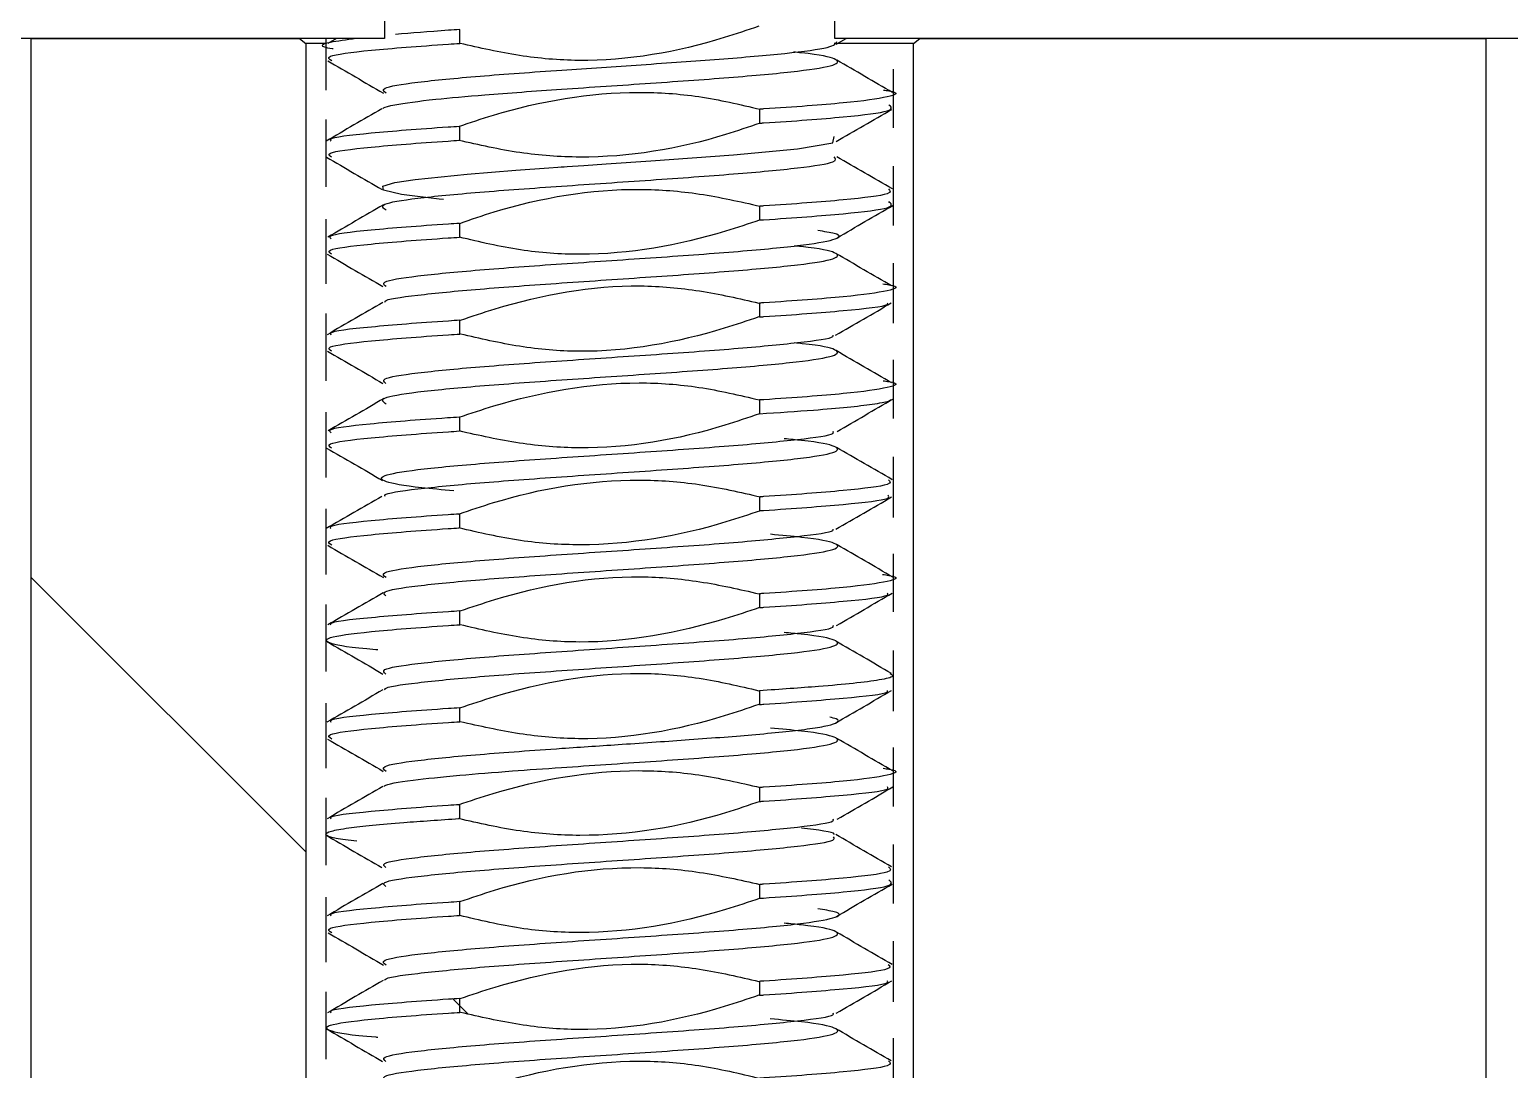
# Model space of a CAD drawing. Header units: millimetres. Extents: x 2 to 1187, y 2 to 839.
# Drawn here: x 167.85 to 169.758, y 439.297 to 440.638 of the extents above; entities that cross this region are included whole.
import ezdxf

# ---------------------------------------------------------------- set-up
doc = ezdxf.new("R2010")
doc.units = ezdxf.units.MM
doc.dimstyles.new('SLDDIMSTYLE0', dxfattribs={"dimtxt": 0.18, "dimasz": 3.302, "dimexe": 0, "dimexo": 0.0625, "dimgap": 0, "dimtad": 0, "dimtih": 1, "dimtoh": 1, "dimdec": 0, "dimrnd": 1e-09, "dimzin": 0, "dimdsep": 46, "dimtxsty": 'Standard', "dimsah": 1, "dimcen": 0.09, "dimadec": 0, "dimazin": 0, "dimtfac": 3.302, "dimtdec": 0, "dimtofl": 0, "dimtmove": 0, "dimatfit": 3, "dimfxl": 1, "dimfrac": 2, "dimtolj": 1, "dimtzin": 0, "dimarcsym": 0})

# ---------------------------------------------------------------- blocks, each defined once
blk = doc.blocks.new('SW_HATCH_1')
at = {"color": 0, "linetype": 'Continuous', "lineweight": 18}
for p, q in [((1.0238, -40.0542), (0.67, -39.7004)), ((1.233, -40.2635), (1.2133, -40.2437))]:
    blk.add_line(p, q, dxfattribs=at)

msp = doc.modelspace()

# ---------------------------------------------------------------- linework, layer by layer
at = {"color": 7, "linetype": 'Continuous', "lineweight": 25}
for p, q in [((168.3077, 445.1266), (168.3077, 440.6266)), ((168.8881, 440.6266), (168.8881, 445.1266)), ((168.3077, 440.6266), (165.8691, 440.6266)), ((167.8522, 435.3766), (167.8522, 440.6266)), ((167.8522, 440.6266), (168.198, 440.6266)), ((168.198, 440.6266), (168.206, 440.6203)), ((168.232, 440.6266), (168.232, 440.5602)), ((168.2456, 440.6266), (168.2345, 440.6201)), ((168.4044, 440.6382), (168.4044, 440.6203)), ((173.4815, 440.6266), (168.8881, 440.6266)), ((168.8902, 440.6193), (168.9027, 440.6266)), ((168.9898, 440.6203), (168.9977, 440.6266)), ((168.9977, 440.6266), (169.728, 440.6266)), ((169.728, 435.3766), (169.728, 440.6266)), ((168.232, 440.6203), (168.206, 440.6203)), ((168.206, 440.6203), (168.206, 435.3766)), ((168.9898, 440.6203), (168.8874, 440.6203)), ((168.9898, 435.3766), (168.9898, 440.6203)), ((168.9638, 440.5114), (168.9638, 440.5871)), ((168.7914, 440.5175), (168.7914, 440.5354)), ((168.232, 440.5222), (168.232, 440.4353)), ((168.4044, 440.5132), (168.4044, 440.4954)), ((168.9638, 440.3856), (168.9638, 440.4621)), ((168.232, 440.3936), (168.232, 440.3103)), ((168.7914, 440.3926), (168.7914, 440.4104)), ((168.4044, 440.3882), (168.4044, 440.3704)), ((168.9638, 440.2593), (168.9638, 440.3371)), ((168.7914, 440.2676), (168.7914, 440.2854)), ((168.232, 440.272), (168.232, 440.1853)), ((168.4044, 440.2632), (168.4044, 440.2454)), ((168.9638, 440.1366), (168.9638, 440.2121)), ((168.232, 440.1446), (168.232, 440.0603)), ((168.7914, 440.1426), (168.7914, 440.1604)), ((168.4044, 440.1382), (168.4044, 440.1204)), ((168.9638, 440.0086), (168.9638, 440.0871)), ((168.7914, 440.0176), (168.7914, 440.0354)), ((168.232, 440.02), (168.232, 439.9353)), ((168.4044, 440.0132), (168.4044, 439.9954)), ((168.9638, 439.8869), (168.9638, 439.9621)), ((168.232, 439.8966), (168.232, 439.8103)), ((168.7914, 439.8926), (168.7914, 439.9104)), ((168.4044, 439.8882), (168.4044, 439.8704)), ((168.9638, 439.759), (168.9638, 439.8371)), ((168.7914, 439.7676), (168.7914, 439.7854)), ((168.232, 439.7691), (168.232, 439.6853)), ((168.4044, 439.7632), (168.4044, 439.7453)), ((168.9638, 439.636), (168.9638, 439.7121)), ((168.7914, 439.6425), (168.7914, 439.6604)), ((168.232, 439.6472), (168.232, 439.5602)), ((168.4044, 439.6382), (168.4044, 439.6204)), ((168.9638, 439.511), (168.9638, 439.5871)), ((168.7914, 439.5176), (168.7914, 439.5354)), ((168.232, 439.519), (168.232, 439.4352)), ((168.4044, 439.5132), (168.4044, 439.4954)), ((168.9638, 439.3839), (168.9638, 439.4621)), ((168.7914, 439.3926), (168.7914, 439.4104)), ((168.232, 439.3967), (168.232, 439.3102)), ((168.4044, 439.3882), (168.4044, 439.3704)), ((168.9638, 439.262), (168.9638, 439.3371))]:
    msp.add_line(p, q, dxfattribs=at)
at = {"color": 7, "linetype": 'Continuous', "lineweight": 25, "flags": 128}
msp.add_lwpolyline([(168.3837, 440.419), (168.3781, 440.4195), (168.3295, 440.4256), (168.3065, 440.4311), (168.3053, 440.4362), (168.3208, 440.4408), (168.3473, 440.445), (168.4144, 440.4519), (168.4769, 440.4568), (168.5194, 440.4599), (168.5312, 440.4607), (168.5355, 440.461), (168.5361, 440.461), (168.5361, 440.461), (168.5362, 440.461), (168.5364, 440.4611), (168.5369, 440.4611), (168.5377, 440.4611), (168.5395, 440.4613), (168.5431, 440.4615), (168.5502, 440.462), (168.5645, 440.463), (168.5933, 440.4649), (168.6509, 440.4689), (168.7577, 440.4767), (168.8402, 440.4845), (168.8858, 440.4923), (168.8875, 440.5001), (168.8875, 440.5001)], dxfattribs=at)
at = {"color": 7, "linetype": 'Continuous', "lineweight": 18}
msp.add_circle((179.0979, 455.6266), 42.7508, dxfattribs=at)
at = {"color": 7, "linetype": 'Continuous', "lineweight": 25}
msp.add_arc((179.0979, 455.6266), 56.25, 154.83497, 352.33774, dxfattribs=at)
for points, knots in [([(168.7903, 440.6425), (168.7755, 440.6375), (168.7008, 440.612), (168.5957, 440.5932), (168.4808, 440.6032), (168.4305, 440.6146), (168.4051, 440.6204)], [0, 0, 0, 0, 0.120074, 0.605023, 0.800663, 1, 1, 1, 1]), ([(168.2708, 440.6266), (168.2586, 440.6249), (168.2266, 440.6207), (168.2215, 440.6164), (168.241, 440.6138), (168.2414, 440.6137)], [0, 0, 0, 0, 0.378383, 0.98679, 1, 1, 1, 1]), ([(168.3097, 440.5562), (168.3069, 440.5584), (168.3006, 440.5631), (168.3451, 440.5704), (168.4262, 440.5782), (168.5309, 440.5857), (168.6405, 440.593), (168.7434, 440.6002), (168.8294, 440.6076), (168.8876, 440.6153), (168.8898, 440.6204), (168.8908, 440.623)], [0, 0, 0, 0, 0.09545, 0.21237, 0.32929, 0.44617, 0.550192, 0.657896, 0.769279, 0.884337, 1, 1, 1, 1]), ([(168.4046, 440.6382), (168.3997, 440.6379), (168.3672, 440.6358), (168.3427, 440.6337), (168.3218, 440.6319)], [0, 0, 0, 0, 0.14821, 1, 1, 1, 1]), ([(168.2396, 440.5979), (168.2365, 440.5998), (168.2292, 440.6044), (168.284, 440.6116), (168.3549, 440.6171), (168.3998, 440.6201), (168.4046, 440.6204)], [0, 0, 0, 0, 0.263368, 0.610807, 0.958247, 1, 1, 1, 1]), ([(168.3059, 440.536), (168.3059, 440.5364), (168.3062, 440.5381), (168.3238, 440.5422), (168.3651, 440.5479), (168.4406, 440.5546), (168.5369, 440.5615), (168.6522, 440.5691), (168.7618, 440.5769), (168.8463, 440.5847), (168.8938, 440.5925), (168.893, 440.6003), (168.8692, 440.6059), (168.8385, 440.6088), (168.835, 440.6092)], [0, 0, 0, 0, 0.016332, 0.072242, 0.169414, 0.247732, 0.347045, 0.45359, 0.560165, 0.666739, 0.773315, 0.879891, 0.986467, 1, 1, 1, 1]), ([(168.2344, 440.598), (168.2463, 440.591), (168.2703, 440.5771), (168.2942, 440.5632), (168.3062, 440.5562)], [0, 0, 0, 0, 0.50022, 1, 1, 1, 1]), ([(168.9628, 440.557), (168.9508, 440.564), (168.9268, 440.5779), (168.9028, 440.5918), (168.8908, 440.5988)], [0, 0, 0, 0, 0.5003267, 1, 1, 1, 1]), ([(168.4032, 440.5132), (168.4181, 440.5182), (168.4929, 440.5434), (168.598, 440.5616), (168.7143, 440.5537), (168.7658, 440.5416), (168.7921, 440.5354)], [0, 0, 0, 0, 0.119008, 0.599217, 0.795473, 1, 1, 1, 1]), ([(168.951, 440.5602), (168.9534, 440.5599), (168.9742, 440.5569), (168.9616, 440.5514), (168.9078, 440.5436), (168.8351, 440.5383), (168.7932, 440.5356), (168.7917, 440.5355)], [0, 0, 0, 0, 0.040892, 0.356444, 0.671997, 0.98755, 1, 1, 1, 1]), ([(168.3042, 440.536), (168.2922, 440.5291), (168.2682, 440.5152), (168.2443, 440.5013), (168.2323, 440.4944)], [0, 0, 0, 0, 0.499783, 1, 1, 1, 1]), ([(168.7916, 440.5175), (168.7932, 440.5176), (168.8351, 440.5203), (168.9062, 440.5256), (168.9674, 440.5334), (168.961, 440.5386), (168.9578, 440.5412)], [0, 0, 0, 0, 0.013175, 0.342114, 0.671056, 1, 1, 1, 1]), ([(168.8898, 440.4937), (168.9018, 440.5006), (168.9257, 440.5145), (168.9497, 440.5284), (168.9617, 440.5353)], [0, 0, 0, 0, 0.499843, 1, 1, 1, 1]), ([(168.404, 440.5132), (168.3992, 440.5129), (168.3545, 440.51), (168.2853, 440.5044), (168.2345, 440.4985), (168.2379, 440.4951), (168.2386, 440.4943)], [0, 0, 0, 0, 0.049066, 0.464363, 0.879659, 1, 1, 1, 1]), ([(168.7919, 440.5176), (168.7771, 440.5125), (168.7024, 440.4868), (168.597, 440.4692), (168.4809, 440.4777), (168.4295, 440.4894), (168.4033, 440.4953)], [0, 0, 0, 0, 0.119091, 0.600194, 0.795816, 1, 1, 1, 1]), ([(168.2395, 440.4736), (168.2368, 440.4753), (168.2301, 440.4797), (168.2839, 440.4866), (168.3545, 440.4922), (168.3992, 440.4951), (168.404, 440.4954)], [0, 0, 0, 0, 0.241789, 0.599733, 0.957678, 1, 1, 1, 1]), ([(168.2327, 440.4736), (168.2447, 440.4666), (168.2687, 440.4528), (168.2926, 440.4389), (168.3046, 440.4319)], [0, 0, 0, 0, 0.50016, 1, 1, 1, 1]), ([(168.31, 440.4051), (168.3063, 440.4077), (168.2987, 440.4129), (168.3447, 440.4207), (168.4261, 440.4285), (168.5345, 440.4363), (168.6522, 440.4442), (168.762, 440.452), (168.8457, 440.4598), (168.8935, 440.4672), (168.8892, 440.472), (168.8873, 440.4742)], [0, 0, 0, 0, 0.11304, 0.226081, 0.339121, 0.452161, 0.565202, 0.678242, 0.791282, 0.904323, 1, 1, 1, 1]), ([(168.9625, 440.4326), (168.9505, 440.4395), (168.9266, 440.4533), (168.9027, 440.4672), (168.8907, 440.4742)], [0, 0, 0, 0, 0.500121, 1, 1, 1, 1]), ([(168.4046, 440.3882), (168.4194, 440.3933), (168.4941, 440.419), (168.5994, 440.4369), (168.7151, 440.4278), (168.7661, 440.4163), (168.792, 440.4104)], [0, 0, 0, 0, 0.1194507, 0.6021278, 0.7976937, 1, 1, 1, 1]), ([(168.9574, 440.4326), (168.9596, 440.4305), (168.9646, 440.4258), (168.9057, 440.4185), (168.8351, 440.4132), (168.7932, 440.4105), (168.7916, 440.4104)], [0, 0, 0, 0, 0.2813066, 0.6336685, 0.9860304, 1, 1, 1, 1]), ([(168.3063, 440.4122), (168.2943, 440.4052), (168.2704, 440.3913), (168.2464, 440.3774), (168.2345, 440.3705)], [0, 0, 0, 0, 0.499822, 1, 1, 1, 1]), ([(168.7917, 440.3926), (168.7933, 440.3927), (168.8351, 440.3954), (168.9061, 440.4007), (168.9674, 440.4085), (168.961, 440.4137), (168.9578, 440.4163)], [0, 0, 0, 0, 0.0128211, 0.3418807, 0.6709404, 1, 1, 1, 1]), ([(168.8913, 440.3697), (168.9032, 440.3766), (168.9272, 440.3906), (168.9512, 440.4044), (168.9632, 440.4114)], [0, 0, 0, 0, 0.499722, 1, 1, 1, 1]), ([(168.7922, 440.3926), (168.7773, 440.3876), (168.7025, 440.3626), (168.5975, 440.3438), (168.4816, 440.3521), (168.4304, 440.3642), (168.4044, 440.3704)], [0, 0, 0, 0, 0.119315, 0.600615, 0.796936, 1, 1, 1, 1]), ([(168.4044, 440.3882), (168.3996, 440.3879), (168.3547, 440.385), (168.2847, 440.3795), (168.2327, 440.3731), (168.2375, 440.3693), (168.239, 440.3681)], [0, 0, 0, 0, 0.0469, 0.434136, 0.821373, 1, 1, 1, 1]), ([(168.3096, 440.3068), (168.3071, 440.3087), (168.3013, 440.3133), (168.3451, 440.3204), (168.426, 440.3282), (168.5344, 440.336), (168.6522, 440.3438), (168.7617, 440.3516), (168.8468, 440.3595), (168.8919, 440.3673), (168.8988, 440.3738), (168.8745, 440.3777), (168.8664, 440.379)], [0, 0, 0, 0, 0.080179, 0.188393, 0.296608, 0.404822, 0.513036, 0.62125, 0.729464, 0.837679, 0.945893, 1, 1, 1, 1]), ([(168.2395, 440.3485), (168.2368, 440.3503), (168.23, 440.3546), (168.284, 440.3616), (168.3547, 440.3672), (168.3995, 440.3701), (168.4044, 440.3704)], [0, 0, 0, 0, 0.244561, 0.600768, 0.956975, 1, 1, 1, 1]), ([(168.3087, 440.2863), (168.3083, 440.2868), (168.3063, 440.29), (168.3467, 440.2957), (168.4258, 440.3035), (168.5348, 440.3113), (168.6524, 440.3192), (168.7621, 440.327), (168.8464, 440.3348), (168.8939, 440.3426), (168.8929, 440.3504), (168.8694, 440.3559), (168.8392, 440.3588), (168.8362, 440.3591)], [0, 0, 0, 0, 0.021868, 0.129219, 0.236569, 0.34392, 0.451271, 0.558621, 0.665972, 0.773323, 0.880674, 0.988024, 1, 1, 1, 1]), ([(168.2338, 440.3485), (168.2458, 440.3415), (168.2697, 440.3276), (168.2937, 440.3137), (168.3057, 440.3067)], [0, 0, 0, 0, 0.5003294, 1, 1, 1, 1]), ([(168.9615, 440.3076), (168.9496, 440.3145), (168.9256, 440.3284), (168.9017, 440.3424), (168.8897, 440.3493)], [0, 0, 0, 0, 0.500251, 1, 1, 1, 1]), ([(168.4055, 440.2633), (168.4203, 440.2683), (168.4951, 440.2935), (168.6, 440.3129), (168.7148, 440.3027), (168.765, 440.2912), (168.7903, 440.2853)], [0, 0, 0, 0, 0.1201778, 0.6052944, 0.8008217, 1, 1, 1, 1]), ([(168.9501, 440.3103), (168.9528, 440.3099), (168.9741, 440.3069), (168.9618, 440.3013), (168.9079, 440.2935), (168.8351, 440.2882), (168.7929, 440.2855), (168.791, 440.2854)], [0, 0, 0, 0, 0.045753, 0.3589354, 0.6721177, 0.9853, 1, 1, 1, 1]), ([(168.3055, 440.2863), (168.2936, 440.2794), (168.2696, 440.2655), (168.2457, 440.2516), (168.2338, 440.2446)], [0, 0, 0, 0, 0.499753, 1, 1, 1, 1]), ([(168.7911, 440.2675), (168.7929, 440.2677), (168.8351, 440.2704), (168.9041, 440.2757), (168.9577, 440.2816), (168.9565, 440.2849), (168.9562, 440.2855)], [0, 0, 0, 0, 0.020187, 0.453893, 0.887599, 1, 1, 1, 1]), ([(168.8893, 440.2439), (168.9013, 440.2508), (168.9251, 440.2647), (168.9491, 440.2786), (168.961, 440.2856)], [0, 0, 0, 0, 0.499766, 1, 1, 1, 1]), ([(168.4048, 440.2632), (168.3999, 440.2629), (168.3549, 440.26), (168.2857, 440.2545), (168.235, 440.2486), (168.238, 440.2453), (168.2386, 440.2446)], [0, 0, 0, 0, 0.051147, 0.471354, 0.89156, 1, 1, 1, 1]), ([(168.7904, 440.2675), (168.7756, 440.2625), (168.7008, 440.2374), (168.5959, 440.2179), (168.4811, 440.2279), (168.4309, 440.2396), (168.4055, 440.2454)], [0, 0, 0, 0, 0.120164, 0.605147, 0.80068, 1, 1, 1, 1]), ([(168.2395, 440.2234), (168.2367, 440.2252), (168.23, 440.2296), (168.2841, 440.2366), (168.355, 440.2422), (168.3999, 440.2451), (168.4048, 440.2454)], [0, 0, 0, 0, 0.2471429, 0.6019465, 0.95675, 1, 1, 1, 1]), ([(168.3095, 440.1818), (168.3071, 440.1837), (168.3014, 440.1883), (168.3453, 440.1954), (168.4261, 440.2032), (168.5348, 440.211), (168.6523, 440.2188), (168.7627, 440.2266), (168.8442, 440.2345), (168.887, 440.2402), (168.8863, 440.2433), (168.8861, 440.2439)], [0, 0, 0, 0, 0.0928556, 0.2187401, 0.3446246, 0.4705091, 0.5963935, 0.722278, 0.8481625, 0.974047, 1, 1, 1, 1]), ([(168.234, 440.2234), (168.2459, 440.2165), (168.2698, 440.2026), (168.2936, 440.1888), (168.3055, 440.1818)], [0, 0, 0, 0, 0.500125, 1, 1, 1, 1]), ([(168.31, 440.1551), (168.3063, 440.1577), (168.2987, 440.1629), (168.3447, 440.1707), (168.4261, 440.1785), (168.5341, 440.1863), (168.6511, 440.1941), (168.76, 440.2018), (168.8447, 440.2096), (168.8932, 440.2174), (168.8935, 440.2252), (168.8704, 440.2308), (168.8397, 440.2337), (168.8362, 440.2341)], [0, 0, 0, 0, 0.098939, 0.197878, 0.296817, 0.395756, 0.493535, 0.591645, 0.690087, 0.78886, 0.887964, 0.9874, 1, 1, 1, 1]), ([(168.9617, 440.1824), (168.9497, 440.1894), (168.9258, 440.2032), (168.902, 440.2171), (168.89, 440.2241)], [0, 0, 0, 0, 0.500181, 1, 1, 1, 1]), ([(168.4038, 440.1382), (168.4187, 440.1432), (168.4935, 440.1681), (168.5985, 440.1871), (168.7142, 440.1786), (168.7653, 440.1665), (168.7912, 440.1604)], [0, 0, 0, 0, 0.119436, 0.601203, 0.797496, 1, 1, 1, 1]), ([(168.9504, 440.1853), (168.953, 440.1849), (168.9741, 440.182), (168.9617, 440.1764), (168.9079, 440.1686), (168.8351, 440.1632), (168.7931, 440.1605), (168.7913, 440.1604)], [0, 0, 0, 0, 0.043894, 0.358025, 0.672157, 0.986289, 1, 1, 1, 1]), ([(168.3066, 440.1622), (168.2947, 440.1552), (168.2708, 440.1413), (168.2468, 440.1274), (168.2348, 440.1205)], [0, 0, 0, 0, 0.499756, 1, 1, 1, 1]), ([(168.7913, 440.1426), (168.8155, 440.1442), (168.8773, 440.1483), (168.9317, 440.1538), (168.9582, 440.1585), (168.9603, 440.1606), (168.9611, 440.1614)], [0, 0, 0, 0, 0.258506, 0.660861, 0.871696, 1, 1, 1, 1]), ([(168.8912, 440.1197), (168.9031, 440.1267), (168.927, 440.1406), (168.9509, 440.1545), (168.9629, 440.1614)], [0, 0, 0, 0, 0.4998208, 1, 1, 1, 1]), ([(168.4042, 440.1382), (168.399, 440.1379), (168.3536, 440.1349), (168.2834, 440.1293), (168.2321, 440.1229), (168.2374, 440.1192), (168.239, 440.118)], [0, 0, 0, 0, 0.049792, 0.440267, 0.829665, 1, 1, 1, 1]), ([(168.791, 440.1426), (168.7762, 440.1375), (168.7015, 440.1118), (168.5962, 440.0937), (168.4807, 440.1031), (168.4298, 440.1146), (168.404, 440.1204)], [0, 0, 0, 0, 0.119577, 0.602756, 0.79835, 1, 1, 1, 1]), ([(168.2395, 440.0983), (168.2367, 440.1002), (168.2299, 440.1046), (168.2839, 440.1116), (168.3547, 440.1171), (168.3995, 440.1201), (168.4042, 440.1204)], [0, 0, 0, 0, 0.24721, 0.602456, 0.957703, 1, 1, 1, 1]), ([(168.3969, 440.0432), (168.3823, 440.0445), (168.3385, 440.0484), (168.3036, 440.055), (168.3005, 440.0628), (168.3443, 440.0705), (168.4263, 440.0783), (168.5346, 440.086), (168.6523, 440.0939), (168.7625, 440.1017), (168.8446, 440.1095), (168.888, 440.1155), (168.8867, 440.119), (168.8863, 440.1198)], [0, 0, 0, 0, 0.050927, 0.15278, 0.254632, 0.356482, 0.458331, 0.56017, 0.662019, 0.763867, 0.865715, 0.967563, 1, 1, 1, 1]), ([(168.3087, 440.0361), (168.3082, 440.0367), (168.306, 440.0399), (168.3464, 440.0457), (168.4255, 440.0535), (168.5345, 440.0613), (168.6521, 440.0692), (168.7618, 440.077), (168.8463, 440.0848), (168.8937, 440.0926), (168.8935, 440.1004), (168.8663, 440.1063), (168.8307, 440.1097), (168.8229, 440.1104)], [0, 0, 0, 0, 0.024409, 0.129541, 0.234672, 0.339804, 0.444936, 0.550068, 0.6552, 0.760332, 0.865463, 0.970595, 1, 1, 1, 1]), ([(168.233, 440.0984), (168.245, 440.0915), (168.269, 440.0776), (168.293, 440.0636), (168.305, 440.0567)], [0, 0, 0, 0, 0.50024, 1, 1, 1, 1]), ([(168.9624, 440.0576), (168.9504, 440.0645), (168.9263, 440.0784), (168.9023, 440.0924), (168.8903, 440.0993)], [0, 0, 0, 0, 0.500303, 1, 1, 1, 1]), ([(168.4037, 440.0132), (168.4185, 440.0183), (168.4932, 440.0439), (168.5986, 440.0616), (168.7148, 440.0532), (168.7662, 440.0414), (168.7926, 440.0354)], [0, 0, 0, 0, 0.119011, 0.599704, 0.7954096, 1, 1, 1, 1]), ([(168.9574, 440.0576), (168.9596, 440.0555), (168.9646, 440.0508), (168.9057, 440.0435), (168.8351, 440.0382), (168.7933, 440.0355), (168.7918, 440.0354)], [0, 0, 0, 0, 0.28148, 0.634122, 0.986765, 1, 1, 1, 1]), ([(168.3043, 440.0361), (168.2923, 440.0292), (168.2683, 440.0152), (168.2443, 440.0013), (168.2323, 439.9944)], [0, 0, 0, 0, 0.499784, 1, 1, 1, 1]), ([(168.7918, 440.0176), (168.7933, 440.0177), (168.8351, 440.0204), (168.905, 440.0257), (168.9611, 440.0323), (168.9579, 440.0363), (168.9568, 440.0377)], [0, 0, 0, 0, 0.014572, 0.402497, 0.790423, 1, 1, 1, 1]), ([(168.8895, 439.9936), (168.9015, 440.0005), (168.9255, 440.0144), (168.9495, 440.0283), (168.9615, 440.0353)], [0, 0, 0, 0, 0.499736, 1, 1, 1, 1]), ([(168.4041, 440.0132), (168.3993, 440.0129), (168.3545, 440.01), (168.2853, 440.0045), (168.2346, 439.9985), (168.2379, 439.9952), (168.2386, 439.9944)], [0, 0, 0, 0, 0.049615, 0.46535, 0.881085, 1, 1, 1, 1]), ([(168.7926, 440.0176), (168.7777, 440.0126), (168.703, 439.9873), (168.5977, 439.9692), (168.4814, 439.9772), (168.4299, 439.9892), (168.4035, 439.9953)], [0, 0, 0, 0, 0.118956, 0.599029, 0.7952, 1, 1, 1, 1]), ([(168.2397, 439.9729), (168.2365, 439.9749), (168.2292, 439.9795), (168.2837, 439.9866), (168.3546, 439.9922), (168.3993, 439.9951), (168.4041, 439.9954)], [0, 0, 0, 0, 0.262587, 0.610595, 0.958604, 1, 1, 1, 1]), ([(168.3097, 439.9313), (168.3069, 439.9334), (168.3007, 439.9381), (168.345, 439.9454), (168.4259, 439.9532), (168.5344, 439.961), (168.652, 439.9688), (168.7625, 439.9766), (168.8438, 439.9845), (168.8865, 439.9901), (168.8861, 439.9931), (168.886, 439.9936)], [0, 0, 0, 0, 0.100523, 0.225999, 0.351476, 0.476953, 0.60243, 0.727906, 0.853383, 0.97886, 1, 1, 1, 1]), ([(168.2344, 439.9729), (168.2464, 439.966), (168.2703, 439.9521), (168.2942, 439.9382), (168.3062, 439.9313)], [0, 0, 0, 0, 0.5001923, 1, 1, 1, 1]), ([(168.3094, 439.9078), (168.3074, 439.9095), (168.3023, 439.9138), (168.3454, 439.9207), (168.4261, 439.9285), (168.5346, 439.9363), (168.6524, 439.9442), (168.762, 439.952), (168.8464, 439.9598), (168.8935, 439.9676), (168.894, 439.9754), (168.862, 439.9819), (168.8194, 439.9858), (168.8052, 439.9871)], [0, 0, 0, 0, 0.063837, 0.16238, 0.260924, 0.359467, 0.458011, 0.556554, 0.655098, 0.753641, 0.852185, 0.950728, 1, 1, 1, 1]), ([(168.9629, 439.9319), (168.9509, 439.9389), (168.927, 439.9528), (168.9032, 439.9666), (168.8912, 439.9736)], [0, 0, 0, 0, 0.500133, 1, 1, 1, 1]), ([(168.9496, 439.9354), (168.9525, 439.935), (168.974, 439.932), (168.9618, 439.9263), (168.9078, 439.9185), (168.835, 439.9132), (168.793, 439.9105), (168.7912, 439.9104)], [0, 0, 0, 0, 0.048925, 0.361354, 0.673782, 0.986211, 1, 1, 1, 1]), ([(168.4054, 439.8883), (168.4202, 439.8933), (168.4949, 439.9188), (168.6001, 439.9375), (168.7151, 439.9276), (168.7655, 439.9161), (168.7909, 439.9103)], [0, 0, 0, 0, 0.119999, 0.604716, 0.800386, 1, 1, 1, 1]), ([(168.3061, 439.9118), (168.2941, 439.9049), (168.2703, 439.891), (168.2464, 439.8771), (168.2344, 439.8702)], [0, 0, 0, 0, 0.499846, 1, 1, 1, 1]), ([(168.7913, 439.8926), (168.7931, 439.8927), (168.8351, 439.8954), (168.9043, 439.9007), (168.9585, 439.9068), (168.9568, 439.9103), (168.9563, 439.9111)], [0, 0, 0, 0, 0.018233, 0.43902, 0.859808, 1, 1, 1, 1]), ([(168.8905, 439.8695), (168.9024, 439.8764), (168.9263, 439.8903), (168.9503, 439.9042), (168.9622, 439.9111)], [0, 0, 0, 0, 0.499771, 1, 1, 1, 1]), ([(168.4047, 439.8882), (168.3998, 439.8879), (168.3549, 439.885), (168.286, 439.8795), (168.2356, 439.8738), (168.2381, 439.8707), (168.2384, 439.8702)], [0, 0, 0, 0, 0.0528172, 0.4852622, 0.9177073, 1, 1, 1, 1]), ([(168.7911, 439.8925), (168.7762, 439.8876), (168.7014, 439.8626), (168.5966, 439.8431), (168.4814, 439.8525), (168.4308, 439.8644), (168.4053, 439.8704)], [0, 0, 0, 0, 0.119888, 0.603515, 0.799501, 1, 1, 1, 1]), ([(168.2989, 439.838), (168.2981, 439.8381), (168.2631, 439.8408), (168.2339, 439.846), (168.2278, 439.8538), (168.2829, 439.8616), (168.3549, 439.8672), (168.3998, 439.8701), (168.4047, 439.8704)], [0, 0, 0, 0, 0.005261, 0.246581, 0.487902, 0.729222, 0.970542, 1, 1, 1, 1]), ([(168.3095, 439.8069), (168.3071, 439.8088), (168.3014, 439.8133), (168.3452, 439.8204), (168.4261, 439.8282), (168.5346, 439.836), (168.6522, 439.8438), (168.7625, 439.8516), (168.8444, 439.8595), (168.8877, 439.8654), (168.8865, 439.8688), (168.8863, 439.8695)], [0, 0, 0, 0, 0.091403, 0.2160616, 0.3407202, 0.4653788, 0.5900374, 0.714696, 0.8393546, 0.9640133, 1, 1, 1, 1]), ([(168.3086, 439.7862), (168.3083, 439.7868), (168.3062, 439.7899), (168.3467, 439.7957), (168.4257, 439.8035), (168.5348, 439.8113), (168.6525, 439.8192), (168.7621, 439.827), (168.8465, 439.8348), (168.8937, 439.8426), (168.8934, 439.8505), (168.8661, 439.8564), (168.8305, 439.8597), (168.8228, 439.8604)], [0, 0, 0, 0, 0.021589, 0.127057, 0.232526, 0.337995, 0.443454, 0.548913, 0.654372, 0.75983, 0.865288, 0.970745, 1, 1, 1, 1]), ([(168.2339, 439.8485), (168.2459, 439.8416), (168.2698, 439.8277), (168.2937, 439.8138), (168.3057, 439.8068)], [0, 0, 0, 0, 0.500286, 1, 1, 1, 1]), ([(168.9612, 439.8076), (168.9492, 439.8146), (168.9253, 439.8285), (168.9014, 439.8424), (168.8894, 439.8494)], [0, 0, 0, 0, 0.500269, 1, 1, 1, 1]), ([(168.4048, 439.7632), (168.4196, 439.7682), (168.4944, 439.7932), (168.5992, 439.8128), (168.7144, 439.8032), (168.7649, 439.7914), (168.7905, 439.7854)], [0, 0, 0, 0, 0.1199203, 0.6036897, 0.7996304, 1, 1, 1, 1]), ([(168.9594, 439.8076), (168.9615, 439.8064), (168.9663, 439.8036), (168.9487, 439.7993), (168.9152, 439.7949), (168.8646, 439.7903), (168.8177, 439.7871), (168.7911, 439.7853)], [0, 0, 0, 0, 0.165293, 0.377984, 0.575837, 0.758837, 1, 1, 1, 1]), ([(168.3054, 439.7864), (168.2934, 439.7794), (168.2695, 439.7655), (168.2455, 439.7516), (168.2335, 439.7446)], [0, 0, 0, 0, 0.4996837, 1, 1, 1, 1]), ([(168.791, 439.7676), (168.793, 439.7677), (168.8352, 439.7704), (168.9041, 439.7758), (168.9577, 439.7816), (168.9564, 439.7849), (168.9562, 439.7855)], [0, 0, 0, 0, 0.020688, 0.455531, 0.890373, 1, 1, 1, 1]), ([(168.8894, 439.7438), (168.9014, 439.7508), (168.9253, 439.7647), (168.9492, 439.7786), (168.9612, 439.7855)], [0, 0, 0, 0, 0.499765, 1, 1, 1, 1]), ([(168.4045, 439.7632), (168.3997, 439.7629), (168.3549, 439.76), (168.2856, 439.7545), (168.2349, 439.7486), (168.238, 439.7453), (168.2386, 439.7447)], [0, 0, 0, 0, 0.050118, 0.470016, 0.889914, 1, 1, 1, 1]), ([(168.7904, 439.7675), (168.7755, 439.7625), (168.7008, 439.737), (168.5957, 439.7182), (168.4807, 439.7282), (168.4304, 439.7396), (168.4049, 439.7454)], [0, 0, 0, 0, 0.1200255, 0.6048276, 0.8004888, 1, 1, 1, 1]), ([(168.2396, 439.7229), (168.2365, 439.7249), (168.2293, 439.7294), (168.284, 439.7366), (168.3549, 439.7421), (168.3998, 439.7451), (168.4046, 439.7454)], [0, 0, 0, 0, 0.26198, 0.610127, 0.958276, 1, 1, 1, 1]), ([(168.3097, 439.6813), (168.3069, 439.6834), (168.3008, 439.6881), (168.3451, 439.6954), (168.4262, 439.7032), (168.5232, 439.7102), (168.6177, 439.7165), (168.7056, 439.7225), (168.793, 439.7292), (168.8511, 439.7353), (168.8814, 439.7405), (168.893, 439.7447), (168.8938, 439.7483), (168.8849, 439.7505), (168.8819, 439.7513)], [0, 0, 0, 0, 0.089405, 0.200902, 0.312399, 0.423896, 0.499449, 0.585304, 0.681432, 0.787802, 0.845103, 0.904993, 0.967469, 1, 1, 1, 1]), ([(168.3067, 439.6618), (168.3069, 439.6621), (168.309, 439.6648), (168.3382, 439.6697), (168.3983, 439.676), (168.4671, 439.6815), (168.5505, 439.6874), (168.6522, 439.6941), (168.7618, 439.7019), (168.8464, 439.7097), (168.8935, 439.7175), (168.894, 439.7254), (168.862, 439.7319), (168.8194, 439.7358), (168.8052, 439.7371)], [0, 0, 0, 0, 0.010547, 0.108028, 0.193183, 0.265963, 0.32633, 0.429964, 0.533606, 0.637248, 0.740891, 0.844534, 0.948178, 1, 1, 1, 1]), ([(168.2342, 439.723), (168.2462, 439.7161), (168.2701, 439.7022), (168.294, 439.6883), (168.3059, 439.6813)], [0, 0, 0, 0, 0.500142, 1, 1, 1, 1]), ([(168.9629, 439.682), (168.9509, 439.689), (168.927, 439.7028), (168.903, 439.7167), (168.891, 439.7237)], [0, 0, 0, 0, 0.500235, 1, 1, 1, 1]), ([(168.4032, 439.6382), (168.4181, 439.6432), (168.4928, 439.6685), (168.598, 439.6866), (168.7143, 439.6786), (168.7659, 439.6666), (168.7922, 439.6604)], [0, 0, 0, 0, 0.11897, 0.599075, 0.795279, 1, 1, 1, 1]), ([(168.9508, 439.6853), (168.9532, 439.6849), (168.9742, 439.682), (168.9616, 439.6764), (168.9078, 439.6686), (168.8351, 439.6633), (168.7933, 439.6606), (168.7917, 439.6605)], [0, 0, 0, 0, 0.042199, 0.357367, 0.672536, 0.987705, 1, 1, 1, 1]), ([(168.3056, 439.6619), (168.2936, 439.6549), (168.2697, 439.641), (168.2457, 439.6272), (168.2338, 439.6202)], [0, 0, 0, 0, 0.499833, 1, 1, 1, 1]), ([(168.7916, 439.6425), (168.7932, 439.6426), (168.8351, 439.6453), (168.9043, 439.6507), (168.9587, 439.6567), (168.9568, 439.6603), (168.9564, 439.6612)], [0, 0, 0, 0, 0.016447, 0.435877, 0.855308, 1, 1, 1, 1]), ([(168.8915, 439.6196), (168.9034, 439.6265), (168.9273, 439.6404), (168.9513, 439.6543), (168.9632, 439.6612)], [0, 0, 0, 0, 0.49987, 1, 1, 1, 1]), ([(168.404, 439.6382), (168.3992, 439.6379), (168.3545, 439.635), (168.2858, 439.6294), (168.2356, 439.6237), (168.238, 439.6207), (168.2384, 439.6202)], [0, 0, 0, 0, 0.051424, 0.486824, 0.922224, 1, 1, 1, 1]), ([(168.792, 439.6426), (168.7772, 439.6375), (168.7025, 439.6118), (168.5971, 439.5942), (168.481, 439.6026), (168.4295, 439.6143), (168.4032, 439.6203)], [0, 0, 0, 0, 0.119035, 0.599858, 0.795533, 1, 1, 1, 1]), ([(168.2718, 439.5912), (168.262, 439.5924), (168.2391, 439.5953), (168.2293, 439.5996), (168.2359, 439.6041), (168.2648, 439.6093), (168.3194, 439.6147), (168.3791, 439.6187), (168.404, 439.6204)], [0, 0, 0, 0, 0.126267, 0.293021, 0.446673, 0.587209, 0.82794, 1, 1, 1, 1]), ([(168.3095, 439.5573), (168.3073, 439.559), (168.302, 439.5634), (168.3452, 439.5704), (168.4258, 439.5782), (168.5344, 439.586), (168.652, 439.5939), (168.7624, 439.6017), (168.8444, 439.6095), (168.8878, 439.6155), (168.8866, 439.6189), (168.8863, 439.6197)], [0, 0, 0, 0, 0.084081, 0.209462, 0.334843, 0.460224, 0.585619, 0.711013, 0.836407, 0.9618, 1, 1, 1, 1]), ([(168.2322, 439.599), (168.2442, 439.592), (168.2682, 439.5781), (168.2922, 439.5642), (168.3042, 439.5572)], [0, 0, 0, 0, 0.500252, 1, 1, 1, 1]), ([(168.3094, 439.5328), (168.3073, 439.5345), (168.3021, 439.5388), (168.3453, 439.5457), (168.4259, 439.5535), (168.5345, 439.5613), (168.6521, 439.5692), (168.7622, 439.577), (168.8451, 439.5848), (168.8902, 439.5914), (168.8876, 439.5954), (168.8867, 439.5968)], [0, 0, 0, 0, 0.080408, 0.202366, 0.324323, 0.44628, 0.568237, 0.690194, 0.812152, 0.934109, 1, 1, 1, 1]), ([(168.8874, 439.5998), (168.8875, 439.6), (168.8887, 439.6028), (168.8662, 439.6056), (168.8453, 439.6082)], [0, 0, 0, 0, 0.071578, 1, 1, 1, 1]), ([(168.9615, 439.558), (168.9495, 439.565), (168.9255, 439.5789), (168.9015, 439.5928), (168.8896, 439.5998)], [0, 0, 0, 0, 0.500202, 1, 1, 1, 1]), ([(168.4047, 439.5132), (168.4196, 439.5183), (168.4943, 439.544), (168.5996, 439.562), (168.7151, 439.5527), (168.766, 439.5412), (168.7918, 439.5354)], [0, 0, 0, 0, 0.119535, 0.602549, 0.798132, 1, 1, 1, 1]), ([(168.9575, 439.5581), (168.96, 439.5558), (168.9654, 439.551), (168.9058, 439.5435), (168.8351, 439.5382), (168.7932, 439.5355), (168.7916, 439.5354)], [0, 0, 0, 0, 0.296808, 0.641474, 0.986139, 1, 1, 1, 1]), ([(168.3057, 439.5368), (168.2937, 439.5298), (168.2697, 439.5159), (168.2458, 439.502), (168.2338, 439.495)], [0, 0, 0, 0, 0.499766, 1, 1, 1, 1]), ([(168.7916, 439.5176), (168.7932, 439.5177), (168.8351, 439.5204), (168.9061, 439.5257), (168.9674, 439.5335), (168.961, 439.5387), (168.9578, 439.5413)], [0, 0, 0, 0, 0.012987, 0.341991, 0.670996, 1, 1, 1, 1]), ([(168.8903, 439.4942), (168.9023, 439.5011), (168.9263, 439.5151), (168.9503, 439.529), (168.9624, 439.5359)], [0, 0, 0, 0, 0.499667, 1, 1, 1, 1]), ([(168.792, 439.5176), (168.7772, 439.5126), (168.7023, 439.4876), (168.5974, 439.4687), (168.4815, 439.4771), (168.4305, 439.4892), (168.4046, 439.4954)], [0, 0, 0, 0, 0.1193951, 0.6010024, 0.7973069, 1, 1, 1, 1]), ([(168.2396, 439.473), (168.2365, 439.4749), (168.2293, 439.4795), (168.2838, 439.4866), (168.3547, 439.4922), (168.3996, 439.4951), (168.4044, 439.4954)], [0, 0, 0, 0, 0.260481, 0.60914, 0.957799, 1, 1, 1, 1]), ([(168.4045, 439.5132), (168.3996, 439.5129), (168.3547, 439.51), (168.2858, 439.5045), (168.2355, 439.4987), (168.238, 439.4956), (168.2384, 439.4951)], [0, 0, 0, 0, 0.052225, 0.482629, 0.913034, 1, 1, 1, 1]), ([(168.3097, 439.4313), (168.3069, 439.4334), (168.3008, 439.4381), (168.345, 439.4454), (168.426, 439.4532), (168.5345, 439.461), (168.6522, 439.4688), (168.7617, 439.4766), (168.8468, 439.4845), (168.8919, 439.4923), (168.8988, 439.4988), (168.8745, 439.5027), (168.8664, 439.504)], [0, 0, 0, 0, 0.085981, 0.193513, 0.301044, 0.408576, 0.516108, 0.623639, 0.731171, 0.838703, 0.946234, 1, 1, 1, 1]), ([(168.3086, 439.4115), (168.3083, 439.412), (168.3065, 439.415), (168.3469, 439.4207), (168.4257, 439.4285), (168.5348, 439.4363), (168.6525, 439.4442), (168.7621, 439.452), (168.8465, 439.4598), (168.8937, 439.4676), (168.8934, 439.4754), (168.8661, 439.4813), (168.8306, 439.4847), (168.8228, 439.4854)], [0, 0, 0, 0, 0.018688, 0.124457, 0.230226, 0.335996, 0.441765, 0.547534, 0.653304, 0.759073, 0.864842, 0.970612, 1, 1, 1, 1]), ([(168.2348, 439.473), (168.2467, 439.466), (168.2707, 439.4522), (168.2946, 439.4383), (168.3065, 439.4313)], [0, 0, 0, 0, 0.500248, 1, 1, 1, 1]), ([(168.9622, 439.4321), (168.9503, 439.439), (168.9264, 439.4529), (168.9025, 439.4668), (168.8905, 439.4738)], [0, 0, 0, 0, 0.5002109, 1, 1, 1, 1]), ([(168.4054, 439.3883), (168.4203, 439.3933), (168.495, 439.4184), (168.5999, 439.4379), (168.7147, 439.4278), (168.765, 439.4162), (168.7903, 439.4103)], [0, 0, 0, 0, 0.120171, 0.605208, 0.800736, 1, 1, 1, 1]), ([(168.9572, 439.4321), (168.9592, 439.4302), (168.9638, 439.4257), (168.9058, 439.4185), (168.8351, 439.4132), (168.7929, 439.4105), (168.791, 439.4104)], [0, 0, 0, 0, 0.26458, 0.623821, 0.983062, 1, 1, 1, 1]), ([(168.3058, 439.4115), (168.2939, 439.4046), (168.27, 439.3907), (168.2462, 439.3768), (168.2342, 439.3699)], [0, 0, 0, 0, 0.499848, 1, 1, 1, 1]), ([(168.791, 439.3925), (168.7929, 439.3926), (168.8351, 439.3954), (168.9043, 439.4007), (168.9582, 439.4067), (168.9566, 439.4101), (168.9563, 439.4109)], [0, 0, 0, 0, 0.019955, 0.445843, 0.871731, 1, 1, 1, 1]), ([(168.8901, 439.3693), (168.902, 439.3762), (168.9258, 439.3901), (168.9497, 439.404), (168.9616, 439.4109)], [0, 0, 0, 0, 0.499847, 1, 1, 1, 1]), ([(168.4047, 439.3882), (168.3999, 439.3879), (168.3549, 439.385), (168.2858, 439.3795), (168.2353, 439.3737), (168.238, 439.3705), (168.2385, 439.3699)], [0, 0, 0, 0, 0.05183, 0.47822, 0.90461, 1, 1, 1, 1]), ([(168.7904, 439.3925), (168.7755, 439.3875), (168.7007, 439.3623), (168.5959, 439.3429), (168.481, 439.353), (168.4308, 439.3646), (168.4055, 439.3704)], [0, 0, 0, 0, 0.120176, 0.605257, 0.800782, 1, 1, 1, 1]), ([(168.2989, 439.338), (168.2982, 439.3381), (168.2631, 439.3408), (168.2339, 439.346), (168.2279, 439.3538), (168.283, 439.3616), (168.355, 439.3672), (168.3999, 439.3701), (168.4048, 439.3704)], [0, 0, 0, 0, 0.005314, 0.24664, 0.487965, 0.72929, 0.970615, 1, 1, 1, 1]), ([(168.3095, 439.307), (168.3072, 439.3089), (168.3017, 439.3133), (168.3453, 439.3204), (168.4261, 439.3282), (168.5348, 439.336), (168.6523, 439.3438), (168.7626, 439.3516), (168.8444, 439.3595), (168.8875, 439.3653), (168.8864, 439.3686), (168.8862, 439.3693)], [0, 0, 0, 0, 0.089259, 0.214716, 0.340174, 0.465632, 0.591089, 0.716547, 0.842005, 0.967463, 1, 1, 1, 1]), ([(168.3095, 439.2826), (168.3073, 439.2843), (168.3019, 439.2887), (168.3452, 439.2957), (168.4259, 439.3035), (168.5345, 439.3114), (168.6523, 439.3191), (168.7619, 439.3268), (168.8465, 439.3346), (168.8936, 439.3424), (168.894, 439.3502), (168.8619, 439.3568), (168.8193, 439.3607), (168.8051, 439.362)], [0, 0, 0, 0, 0.0668033, 0.1650342, 0.2632653, 0.3614966, 0.4597068, 0.5579388, 0.6561721, 0.7544068, 0.852643, 0.9508805, 1, 1, 1, 1]), ([(168.2335, 439.3487), (168.2455, 439.3417), (168.2694, 439.3279), (168.2933, 439.3139), (168.3052, 439.307)], [0, 0, 0, 0, 0.500211, 1, 1, 1, 1]), ([(168.961, 439.3078), (168.9491, 439.3147), (168.9251, 439.3286), (168.9012, 439.3425), (168.8893, 439.3495)], [0, 0, 0, 0, 0.500253, 1, 1, 1, 1]), ([(168.4037, 439.2632), (168.4186, 439.2682), (168.4934, 439.2931), (168.5983, 439.312), (168.7142, 439.3037), (168.7653, 439.2916), (168.7913, 439.2854)], [0, 0, 0, 0, 0.119355, 0.600806, 0.797121, 1, 1, 1, 1]), ([(168.9574, 439.3078), (168.9597, 439.3057), (168.965, 439.3009), (168.9059, 439.2936), (168.8351, 439.2882), (168.7931, 439.2855), (168.7914, 439.2854)], [0, 0, 0, 0, 0.287056, 0.635998, 0.984941, 1, 1, 1, 1])]:
    msp.add_open_spline(points, degree=3, knots=knots, dxfattribs=at)

# ---------------------------------------------------------------- block references
at = {"color": 7, "linetype": 'Continuous', "lineweight": 18}
msp.add_blockref('SW_HATCH_1', (167.1822, 479.6319), dxfattribs=at)

# ---------------------------------------------------------------- leaders
at = {"color": 7, "linetype": 'Continuous', "lineweight": 0}
msp.add_leader([(179.0979, 455.6266), (86.4608, 427.5134)], dimstyle='SLDDIMSTYLE0', dxfattribs=at)

doc.saveas('drawing.dxf')
